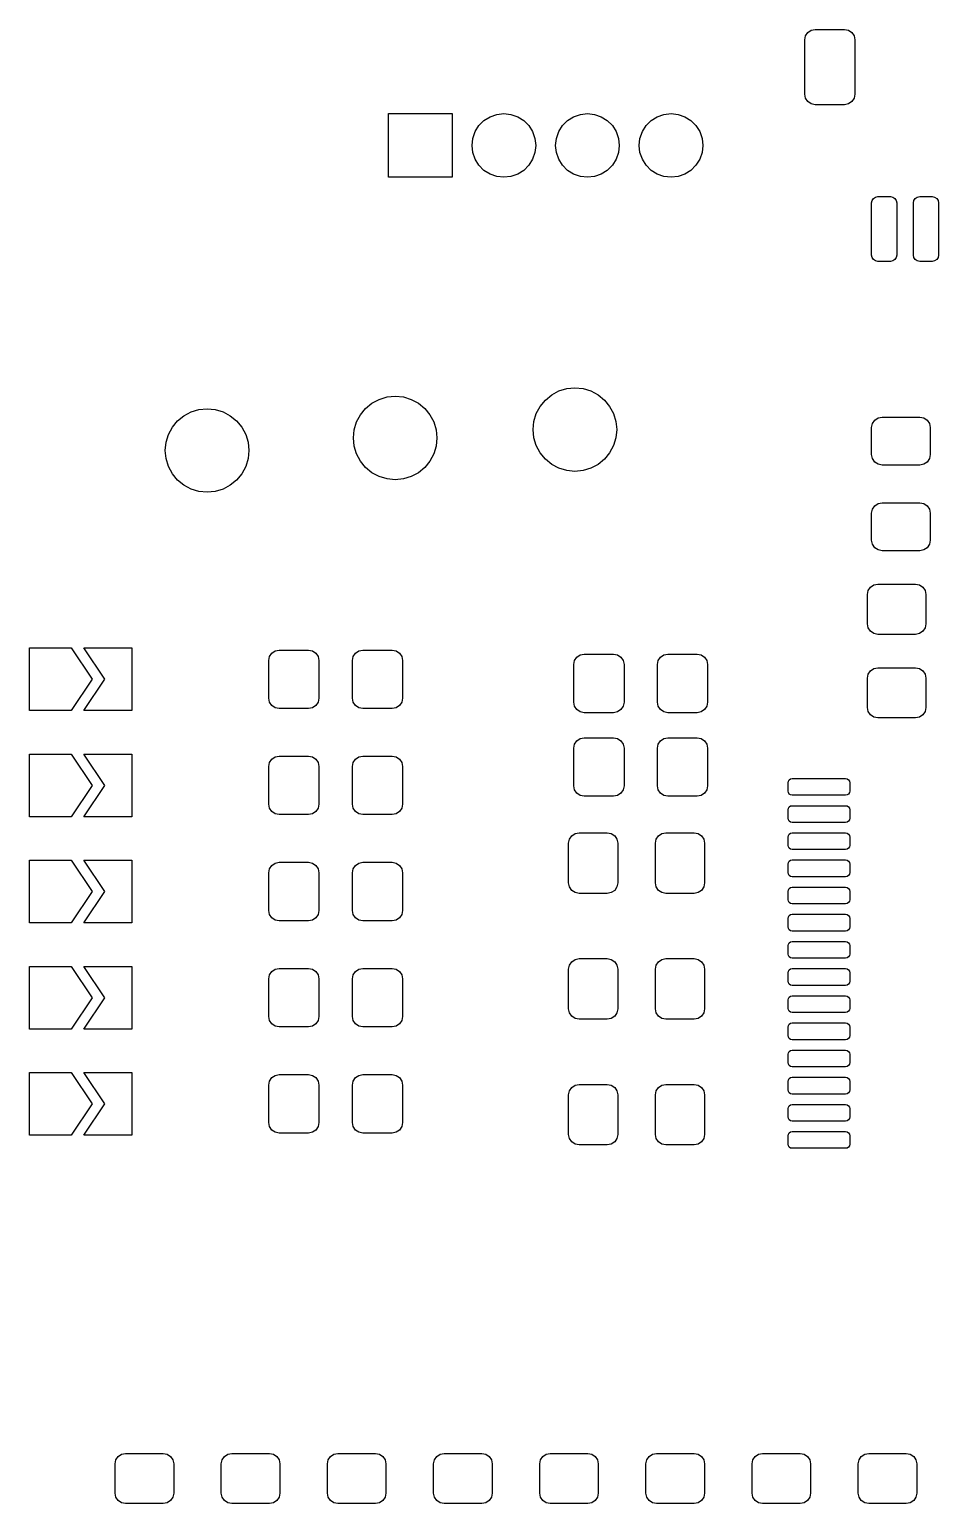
# Model space of a CAD drawing. Extents: x 101.8 to 145.3, y -121.1 to -50.5.
# Drawn here: x 101.75 to 123.5, y -85.8 to -50.52 of the extents above; entities that cross this region are included whole.
import ezdxf

# ---------------------------------------------------------------- set-up
doc = ezdxf.new("R2010")
doc.units = 0
doc.layers.add('BLACK', color=7, linetype='CONTINUOUS')

msp = doc.modelspace()

# ---------------------------------------------------------------- linework, layer by layer
at = {"layer": 'BLACK', "linetype": 'CONTINUOUS'}
for p, q in [((120.3, -50.775), (120.31903, -50.679329)), ((120.3, -52.075), (120.3, -50.775)), ((120.31903, -50.679329), (120.373223, -50.598223)), ((120.373223, -50.598223), (120.454329, -50.54403)), ((120.454329, -50.54403), (120.55, -50.525)), ((120.55, -50.525), (121.25, -50.525)), ((121.25, -50.525), (121.345671, -50.54403)), ((121.345671, -50.54403), (121.426777, -50.598223)), ((121.426777, -50.598223), (121.48097, -50.679329)), ((121.48097, -50.679329), (121.5, -50.775)), ((121.5, -50.775), (121.5, -52.075)), ((120.31903, -52.170671), (120.3, -52.075)), ((120.373223, -52.251777), (120.31903, -52.170671)), ((121.48097, -52.170671), (121.426777, -52.251777)), ((121.5, -52.075), (121.48097, -52.170671)), ((110.338, -54.062), (110.338, -52.538)), ((110.338, -52.538), (111.862, -52.538)), ((111.862, -52.538), (111.862, -54.062)), ((112.769381, -52.613462), (112.930439, -52.557105)), ((112.930439, -52.557105), (113.1, -52.538)), ((113.1, -52.538), (113.269561, -52.557105)), ((113.269561, -52.557105), (113.430619, -52.613462)), ((114.769381, -52.613462), (114.930439, -52.557105)), ((114.930439, -52.557105), (115.1, -52.538)), ((115.1, -52.538), (115.269561, -52.557105)), ((115.269561, -52.557105), (115.430619, -52.613462)), ((116.769381, -52.613462), (116.930439, -52.557105)), ((116.930439, -52.557105), (117.1, -52.538)), ((117.1, -52.538), (117.269561, -52.557105)), ((117.269561, -52.557105), (117.430619, -52.613462)), ((120.454329, -52.30597), (120.373223, -52.251777)), ((120.55, -52.325), (120.454329, -52.30597)), ((121.25, -52.325), (120.55, -52.325)), ((121.345671, -52.30597), (121.25, -52.325)), ((121.426777, -52.251777), (121.345671, -52.30597)), ((112.413462, -52.969381), (112.504244, -52.824901)), ((112.504244, -52.824901), (112.624901, -52.704244)), ((112.624901, -52.704244), (112.769381, -52.613462)), ((113.430619, -52.613462), (113.575099, -52.704244)), ((113.575099, -52.704244), (113.695756, -52.824901)), ((113.695756, -52.824901), (113.786538, -52.969381)), ((114.413462, -52.969381), (114.504244, -52.824901)), ((114.504244, -52.824901), (114.624901, -52.704244)), ((114.624901, -52.704244), (114.769381, -52.613462)), ((115.430619, -52.613462), (115.575099, -52.704244)), ((115.575099, -52.704244), (115.695756, -52.824901)), ((115.695756, -52.824901), (115.786538, -52.969381)), ((116.413462, -52.969381), (116.504244, -52.824901)), ((116.504244, -52.824901), (116.624901, -52.704244)), ((116.624901, -52.704244), (116.769381, -52.613462)), ((117.430619, -52.613462), (117.575099, -52.704244)), ((117.575099, -52.704244), (117.695756, -52.824901)), ((117.695756, -52.824901), (117.786538, -52.969381)), ((112.338, -53.3), (112.357105, -53.130439)), ((112.357105, -53.130439), (112.413462, -52.969381)), ((113.786538, -52.969381), (113.842895, -53.130439)), ((113.842895, -53.130439), (113.862, -53.3)), ((114.338, -53.3), (114.357105, -53.130439)), ((114.357105, -53.130439), (114.413462, -52.969381)), ((115.786538, -52.969381), (115.842895, -53.130439)), ((115.842895, -53.130439), (115.862, -53.3)), ((116.338, -53.3), (116.357105, -53.130439)), ((116.357105, -53.130439), (116.413462, -52.969381)), ((117.786538, -52.969381), (117.842895, -53.130439)), ((117.842895, -53.130439), (117.862, -53.3)), ((112.357105, -53.469561), (112.338, -53.3)), ((112.413462, -53.630619), (112.357105, -53.469561)), ((113.842895, -53.469561), (113.786538, -53.630619)), ((113.862, -53.3), (113.842895, -53.469561)), ((114.357105, -53.469561), (114.338, -53.3)), ((114.413462, -53.630619), (114.357105, -53.469561)), ((115.842895, -53.469561), (115.786538, -53.630619)), ((115.862, -53.3), (115.842895, -53.469561)), ((116.357105, -53.469561), (116.338, -53.3)), ((116.413462, -53.630619), (116.357105, -53.469561)), ((117.842895, -53.469561), (117.786538, -53.630619)), ((117.862, -53.3), (117.842895, -53.469561)), ((112.504244, -53.775099), (112.413462, -53.630619)), ((112.624901, -53.895756), (112.504244, -53.775099)), ((112.769381, -53.986538), (112.624901, -53.895756)), ((113.575099, -53.895756), (113.430619, -53.986538)), ((113.695756, -53.775099), (113.575099, -53.895756)), ((113.786538, -53.630619), (113.695756, -53.775099)), ((114.504244, -53.775099), (114.413462, -53.630619)), ((114.624901, -53.895756), (114.504244, -53.775099)), ((114.769381, -53.986538), (114.624901, -53.895756)), ((115.575099, -53.895756), (115.430619, -53.986538)), ((115.695756, -53.775099), (115.575099, -53.895756)), ((115.786538, -53.630619), (115.695756, -53.775099)), ((116.504244, -53.775099), (116.413462, -53.630619)), ((116.624901, -53.895756), (116.504244, -53.775099)), ((116.769381, -53.986538), (116.624901, -53.895756)), ((117.575099, -53.895756), (117.430619, -53.986538)), ((117.695756, -53.775099), (117.575099, -53.895756)), ((117.786538, -53.630619), (117.695756, -53.775099)), ((111.862, -54.062), (110.338, -54.062)), ((112.930439, -54.042895), (112.769381, -53.986538)), ((113.1, -54.062), (112.930439, -54.042895)), ((113.269561, -54.042895), (113.1, -54.062)), ((113.430619, -53.986538), (113.269561, -54.042895)), ((114.930439, -54.042895), (114.769381, -53.986538)), ((115.1, -54.062), (114.930439, -54.042895)), ((115.269561, -54.042895), (115.1, -54.062)), ((115.430619, -53.986538), (115.269561, -54.042895)), ((116.930439, -54.042895), (116.769381, -53.986538)), ((117.1, -54.062), (116.930439, -54.042895)), ((117.269561, -54.042895), (117.1, -54.062)), ((117.430619, -53.986538), (117.269561, -54.042895)), ((121.9, -54.675), (121.911418, -54.617597)), ((121.9, -55.925), (121.9, -54.675)), ((121.911418, -54.617597), (121.943934, -54.568934)), ((121.943934, -54.568934), (121.992597, -54.536418)), ((121.992597, -54.536418), (122.05, -54.525)), ((122.05, -54.525), (122.35, -54.525)), ((122.35, -54.525), (122.407403, -54.536418)), ((122.407403, -54.536418), (122.456066, -54.568934)), ((122.456066, -54.568934), (122.488582, -54.617597)), ((122.488582, -54.617597), (122.5, -54.675)), ((122.5, -54.675), (122.5, -55.925)), ((122.9, -54.675), (122.911418, -54.617597)), ((122.9, -55.925), (122.9, -54.675)), ((122.911418, -54.617597), (122.943934, -54.568934)), ((122.943934, -54.568934), (122.992597, -54.536418)), ((122.992597, -54.536418), (123.05, -54.525)), ((123.05, -54.525), (123.35, -54.525)), ((123.35, -54.525), (123.407403, -54.536418)), ((123.407403, -54.536418), (123.456066, -54.568934)), ((123.456066, -54.568934), (123.488582, -54.617597)), ((123.488582, -54.617597), (123.5, -54.675)), ((123.5, -54.675), (123.5, -55.925)), ((121.911418, -55.982403), (121.9, -55.925)), ((121.943934, -56.031066), (121.911418, -55.982403)), ((121.992597, -56.063582), (121.943934, -56.031066)), ((122.05, -56.075), (121.992597, -56.063582)), ((122.35, -56.075), (122.05, -56.075)), ((122.407403, -56.063582), (122.35, -56.075)), ((122.456066, -56.031066), (122.407403, -56.063582)), ((122.488582, -55.982403), (122.456066, -56.031066)), ((122.5, -55.925), (122.488582, -55.982403)), ((122.911418, -55.982403), (122.9, -55.925)), ((122.943934, -56.031066), (122.911418, -55.982403)), ((122.992597, -56.063582), (122.943934, -56.031066)), ((123.05, -56.075), (122.992597, -56.063582)), ((123.35, -56.075), (123.05, -56.075)), ((123.407403, -56.063582), (123.35, -56.075)), ((123.456066, -56.031066), (123.407403, -56.063582)), ((123.488582, -55.982403), (123.456066, -56.031066)), ((123.5, -55.925), (123.488582, -55.982403)), ((114.24443, -59.26853), (114.417317, -59.17612)), ((114.417317, -59.17612), (114.60491, -59.119215)), ((114.60491, -59.119215), (114.8, -59.1)), ((114.8, -59.1), (114.99509, -59.119215)), ((114.99509, -59.119215), (115.182683, -59.17612)), ((115.182683, -59.17612), (115.35557, -59.26853)), ((105.80491, -59.619215), (106, -59.6)), ((106, -59.6), (106.19509, -59.619215)), ((109.66853, -59.74443), (109.792893, -59.592893)), ((109.792893, -59.592893), (109.94443, -59.46853)), ((109.94443, -59.46853), (110.117317, -59.37612)), ((110.117317, -59.37612), (110.30491, -59.319215)), ((110.30491, -59.319215), (110.5, -59.3)), ((110.5, -59.3), (110.69509, -59.319215)), ((110.69509, -59.319215), (110.882683, -59.37612)), ((110.882683, -59.37612), (111.05557, -59.46853)), ((111.05557, -59.46853), (111.207107, -59.592893)), ((111.207107, -59.592893), (111.33147, -59.74443)), ((113.87612, -59.717317), (113.96853, -59.54443)), ((113.96853, -59.54443), (114.092893, -59.392893)), ((114.092893, -59.392893), (114.24443, -59.26853)), ((115.35557, -59.26853), (115.507107, -59.392893)), ((115.507107, -59.392893), (115.63147, -59.54443)), ((115.63147, -59.54443), (115.72388, -59.717317)), ((105.16853, -60.04443), (105.292893, -59.892893)), ((105.292893, -59.892893), (105.44443, -59.76853)), ((105.44443, -59.76853), (105.617317, -59.67612)), ((105.617317, -59.67612), (105.80491, -59.619215)), ((106.19509, -59.619215), (106.382683, -59.67612)), ((106.382683, -59.67612), (106.55557, -59.76853)), ((106.55557, -59.76853), (106.707107, -59.892893)), ((106.707107, -59.892893), (106.83147, -60.04443)), ((109.519215, -60.10491), (109.57612, -59.917317)), ((109.57612, -59.917317), (109.66853, -59.74443)), ((111.33147, -59.74443), (111.42388, -59.917317)), ((111.42388, -59.917317), (111.480785, -60.10491)), ((113.8, -60.1), (113.819215, -59.90491)), ((113.819215, -59.90491), (113.87612, -59.717317)), ((115.72388, -59.717317), (115.780785, -59.90491)), ((115.780785, -59.90491), (115.8, -60.1)), ((121.9, -60.05), (121.91903, -59.954329)), ((121.91903, -59.954329), (121.973223, -59.873223)), ((121.973223, -59.873223), (122.054329, -59.81903)), ((122.054329, -59.81903), (122.15, -59.8)), ((122.15, -59.8), (123.05, -59.8)), ((123.05, -59.8), (123.145671, -59.81903)), ((123.145671, -59.81903), (123.226777, -59.873223)), ((123.226777, -59.873223), (123.28097, -59.954329)), ((123.28097, -59.954329), (123.3, -60.05)), ((105.019215, -60.40491), (105.07612, -60.217317)), ((105.07612, -60.217317), (105.16853, -60.04443)), ((106.83147, -60.04443), (106.92388, -60.217317)), ((106.92388, -60.217317), (106.980785, -60.40491)), ((109.5, -60.3), (109.519215, -60.10491)), ((109.519215, -60.49509), (109.5, -60.3)), ((111.480785, -60.10491), (111.5, -60.3)), ((111.5, -60.3), (111.480785, -60.49509)), ((113.819215, -60.29509), (113.8, -60.1)), ((113.87612, -60.482683), (113.819215, -60.29509)), ((115.780785, -60.29509), (115.72388, -60.482683)), ((115.8, -60.1), (115.780785, -60.29509)), ((121.9, -60.7), (121.9, -60.05)), ((123.3, -60.05), (123.3, -60.7)), ((105, -60.6), (105.019215, -60.40491)), ((105.019215, -60.79509), (105, -60.6)), ((106.980785, -60.40491), (107, -60.6)), ((107, -60.6), (106.980785, -60.79509)), ((109.57612, -60.682683), (109.519215, -60.49509)), ((111.480785, -60.49509), (111.42388, -60.682683)), ((113.96853, -60.65557), (113.87612, -60.482683)), ((114.092893, -60.807107), (113.96853, -60.65557)), ((115.63147, -60.65557), (115.507107, -60.807107)), ((115.72388, -60.482683), (115.63147, -60.65557)), ((105.07612, -60.982683), (105.019215, -60.79509)), ((105.16853, -61.15557), (105.07612, -60.982683)), ((106.92388, -60.982683), (106.83147, -61.15557)), ((106.980785, -60.79509), (106.92388, -60.982683)), ((109.66853, -60.85557), (109.57612, -60.682683)), ((109.792893, -61.007107), (109.66853, -60.85557)), ((109.94443, -61.13147), (109.792893, -61.007107)), ((111.207107, -61.007107), (111.05557, -61.13147)), ((111.33147, -60.85557), (111.207107, -61.007107)), ((111.42388, -60.682683), (111.33147, -60.85557)), ((114.24443, -60.93147), (114.092893, -60.807107)), ((114.417317, -61.02388), (114.24443, -60.93147)), ((114.60491, -61.080785), (114.417317, -61.02388)), ((115.182683, -61.02388), (114.99509, -61.080785)), ((115.35557, -60.93147), (115.182683, -61.02388)), ((115.507107, -60.807107), (115.35557, -60.93147)), ((121.91903, -60.795671), (121.9, -60.7)), ((121.973223, -60.876777), (121.91903, -60.795671)), ((122.054329, -60.93097), (121.973223, -60.876777)), ((122.15, -60.95), (122.054329, -60.93097)), ((123.05, -60.95), (122.15, -60.95)), ((123.145671, -60.93097), (123.05, -60.95)), ((123.226777, -60.876777), (123.145671, -60.93097)), ((123.28097, -60.795671), (123.226777, -60.876777)), ((123.3, -60.7), (123.28097, -60.795671)), ((105.292893, -61.307107), (105.16853, -61.15557)), ((105.44443, -61.43147), (105.292893, -61.307107)), ((106.707107, -61.307107), (106.55557, -61.43147)), ((106.83147, -61.15557), (106.707107, -61.307107)), ((110.117317, -61.22388), (109.94443, -61.13147)), ((110.30491, -61.280785), (110.117317, -61.22388)), ((110.5, -61.3), (110.30491, -61.280785)), ((110.69509, -61.280785), (110.5, -61.3)), ((110.882683, -61.22388), (110.69509, -61.280785)), ((111.05557, -61.13147), (110.882683, -61.22388)), ((114.8, -61.1), (114.60491, -61.080785)), ((114.99509, -61.080785), (114.8, -61.1)), ((105.617317, -61.52388), (105.44443, -61.43147)), ((105.80491, -61.580785), (105.617317, -61.52388)), ((106, -61.6), (105.80491, -61.580785)), ((106.19509, -61.580785), (106, -61.6)), ((106.382683, -61.52388), (106.19509, -61.580785)), ((106.55557, -61.43147), (106.382683, -61.52388)), ((121.9, -62.1), (121.91903, -62.004329)), ((121.91903, -62.004329), (121.973223, -61.923223)), ((121.973223, -61.923223), (122.054329, -61.86903)), ((122.054329, -61.86903), (122.15, -61.85)), ((122.15, -61.85), (123.05, -61.85)), ((123.05, -61.85), (123.145671, -61.86903)), ((123.145671, -61.86903), (123.226777, -61.923223)), ((123.226777, -61.923223), (123.28097, -62.004329)), ((123.28097, -62.004329), (123.3, -62.1)), ((121.9, -62.75), (121.9, -62.1)), ((123.3, -62.1), (123.3, -62.75)), ((121.91903, -62.845671), (121.9, -62.75)), ((123.3, -62.75), (123.28097, -62.845671)), ((121.973223, -62.926777), (121.91903, -62.845671)), ((122.054329, -62.98097), (121.973223, -62.926777)), ((122.15, -63), (122.054329, -62.98097)), ((123.05, -63), (122.15, -63)), ((123.145671, -62.98097), (123.05, -63)), ((123.226777, -62.926777), (123.145671, -62.98097)), ((123.28097, -62.845671), (123.226777, -62.926777)), ((121.873223, -63.873223), (121.954329, -63.81903)), ((121.954329, -63.81903), (122.05, -63.8)), ((122.05, -63.8), (122.95, -63.8)), ((122.95, -63.8), (123.045671, -63.81903)), ((123.045671, -63.81903), (123.126777, -63.873223)), ((121.8, -64.05), (121.81903, -63.954329)), ((121.8, -64.75), (121.8, -64.05)), ((121.81903, -63.954329), (121.873223, -63.873223)), ((123.126777, -63.873223), (123.18097, -63.954329)), ((123.18097, -63.954329), (123.2, -64.05)), ((123.2, -64.05), (123.2, -64.75)), ((121.81903, -64.845671), (121.8, -64.75)), ((121.873223, -64.926777), (121.81903, -64.845671)), ((123.18097, -64.845671), (123.126777, -64.926777)), ((123.2, -64.75), (123.18097, -64.845671)), ((121.954329, -64.98097), (121.873223, -64.926777)), ((122.05, -65), (121.954329, -64.98097)), ((122.95, -65), (122.05, -65)), ((123.045671, -64.98097), (122.95, -65)), ((123.126777, -64.926777), (123.045671, -64.98097)), ((101.75, -66.825), (101.75, -65.325)), ((101.75, -65.325), (102.75, -65.325)), ((102.75, -65.325), (103.25, -66.075)), ((103.55, -66.075), (103.05, -65.325)), ((103.05, -65.325), (104.2, -65.325)), ((104.2, -65.325), (104.2, -66.825)), ((107.475, -65.625), (107.49403, -65.529329)), ((107.49403, -65.529329), (107.548223, -65.448223)), ((107.548223, -65.448223), (107.629329, -65.39403)), ((107.629329, -65.39403), (107.725, -65.375)), ((107.725, -65.375), (108.425, -65.375)), ((108.425, -65.375), (108.520671, -65.39403)), ((108.520671, -65.39403), (108.601777, -65.448223)), ((108.601777, -65.448223), (108.65597, -65.529329)), ((108.65597, -65.529329), (108.675, -65.625)), ((109.475, -65.625), (109.49403, -65.529329)), ((109.49403, -65.529329), (109.548223, -65.448223)), ((109.548223, -65.448223), (109.629329, -65.39403)), ((109.629329, -65.39403), (109.725, -65.375)), ((109.725, -65.375), (110.425, -65.375)), ((110.425, -65.375), (110.520671, -65.39403)), ((110.520671, -65.39403), (110.601777, -65.448223)), ((110.601777, -65.448223), (110.65597, -65.529329)), ((110.65597, -65.529329), (110.675, -65.625)), ((114.79403, -65.629329), (114.848223, -65.548223)), ((114.848223, -65.548223), (114.929329, -65.49403)), ((114.929329, -65.49403), (115.025, -65.475)), ((115.025, -65.475), (115.725, -65.475)), ((115.725, -65.475), (115.820671, -65.49403)), ((115.820671, -65.49403), (115.901777, -65.548223)), ((115.901777, -65.548223), (115.95597, -65.629329)), ((116.79403, -65.629329), (116.848223, -65.548223)), ((116.848223, -65.548223), (116.929329, -65.49403)), ((116.929329, -65.49403), (117.025, -65.475)), ((117.025, -65.475), (117.725, -65.475)), ((117.725, -65.475), (117.820671, -65.49403)), ((117.820671, -65.49403), (117.901777, -65.548223)), ((117.901777, -65.548223), (117.95597, -65.629329)), ((107.475, -66.525), (107.475, -65.625)), ((108.675, -65.625), (108.675, -66.525)), ((109.475, -66.525), (109.475, -65.625)), ((110.675, -65.625), (110.675, -66.525)), ((114.775, -65.725), (114.79403, -65.629329)), ((114.775, -66.625), (114.775, -65.725)), ((115.95597, -65.629329), (115.975, -65.725)), ((115.975, -65.725), (115.975, -66.625)), ((116.775, -65.725), (116.79403, -65.629329)), ((116.775, -66.625), (116.775, -65.725)), ((117.95597, -65.629329), (117.975, -65.725)), ((117.975, -65.725), (117.975, -66.625)), ((121.8, -66.05), (121.81903, -65.954329)), ((121.81903, -65.954329), (121.873223, -65.873223)), ((121.873223, -65.873223), (121.954329, -65.81903)), ((121.954329, -65.81903), (122.05, -65.8)), ((122.05, -65.8), (122.95, -65.8)), ((122.95, -65.8), (123.045671, -65.81903)), ((123.045671, -65.81903), (123.126777, -65.873223)), ((123.126777, -65.873223), (123.18097, -65.954329)), ((123.18097, -65.954329), (123.2, -66.05)), ((103.25, -66.075), (102.75, -66.825)), ((103.05, -66.825), (103.55, -66.075)), ((121.8, -66.75), (121.8, -66.05)), ((123.2, -66.05), (123.2, -66.75)), ((107.49403, -66.620671), (107.475, -66.525)), ((107.548223, -66.701777), (107.49403, -66.620671)), ((108.65597, -66.620671), (108.601777, -66.701777)), ((108.675, -66.525), (108.65597, -66.620671)), ((109.49403, -66.620671), (109.475, -66.525)), ((109.548223, -66.701777), (109.49403, -66.620671)), ((110.65597, -66.620671), (110.601777, -66.701777)), ((110.675, -66.525), (110.65597, -66.620671)), ((114.79403, -66.720671), (114.775, -66.625)), ((115.975, -66.625), (115.95597, -66.720671)), ((116.79403, -66.720671), (116.775, -66.625)), ((117.975, -66.625), (117.95597, -66.720671)), ((102.75, -66.825), (101.75, -66.825)), ((104.2, -66.825), (103.05, -66.825)), ((107.629329, -66.75597), (107.548223, -66.701777)), ((107.725, -66.775), (107.629329, -66.75597)), ((108.425, -66.775), (107.725, -66.775)), ((108.520671, -66.75597), (108.425, -66.775)), ((108.601777, -66.701777), (108.520671, -66.75597)), ((109.629329, -66.75597), (109.548223, -66.701777)), ((109.725, -66.775), (109.629329, -66.75597)), ((110.425, -66.775), (109.725, -66.775)), ((110.520671, -66.75597), (110.425, -66.775)), ((110.601777, -66.701777), (110.520671, -66.75597)), ((114.848223, -66.801777), (114.79403, -66.720671)), ((114.929329, -66.85597), (114.848223, -66.801777)), ((115.025, -66.875), (114.929329, -66.85597)), ((115.725, -66.875), (115.025, -66.875)), ((115.820671, -66.85597), (115.725, -66.875)), ((115.901777, -66.801777), (115.820671, -66.85597)), ((115.95597, -66.720671), (115.901777, -66.801777)), ((116.848223, -66.801777), (116.79403, -66.720671)), ((116.929329, -66.85597), (116.848223, -66.801777)), ((117.025, -66.875), (116.929329, -66.85597)), ((117.725, -66.875), (117.025, -66.875)), ((117.820671, -66.85597), (117.725, -66.875)), ((117.901777, -66.801777), (117.820671, -66.85597)), ((117.95597, -66.720671), (117.901777, -66.801777)), ((121.81903, -66.845671), (121.8, -66.75)), ((121.873223, -66.926777), (121.81903, -66.845671)), ((121.954329, -66.98097), (121.873223, -66.926777)), ((122.05, -67), (121.954329, -66.98097)), ((122.95, -67), (122.05, -67)), ((123.045671, -66.98097), (122.95, -67)), ((123.126777, -66.926777), (123.045671, -66.98097)), ((123.18097, -66.845671), (123.126777, -66.926777)), ((123.2, -66.75), (123.18097, -66.845671)), ((114.775, -67.725), (114.79403, -67.629329)), ((114.775, -68.625), (114.775, -67.725)), ((114.79403, -67.629329), (114.848223, -67.548223)), ((114.848223, -67.548223), (114.929329, -67.49403)), ((114.929329, -67.49403), (115.025, -67.475)), ((115.025, -67.475), (115.725, -67.475)), ((115.725, -67.475), (115.820671, -67.49403)), ((115.820671, -67.49403), (115.901777, -67.548223)), ((115.901777, -67.548223), (115.95597, -67.629329)), ((115.95597, -67.629329), (115.975, -67.725)), ((115.975, -67.725), (115.975, -68.625)), ((116.775, -67.725), (116.79403, -67.629329)), ((116.775, -68.625), (116.775, -67.725)), ((116.79403, -67.629329), (116.848223, -67.548223)), ((116.848223, -67.548223), (116.929329, -67.49403)), ((116.929329, -67.49403), (117.025, -67.475)), ((117.025, -67.475), (117.725, -67.475)), ((117.725, -67.475), (117.820671, -67.49403)), ((117.820671, -67.49403), (117.901777, -67.548223)), ((117.901777, -67.548223), (117.95597, -67.629329)), ((117.95597, -67.629329), (117.975, -67.725)), ((117.975, -67.725), (117.975, -68.625)), ((101.75, -69.365), (101.75, -67.865)), ((101.75, -67.865), (102.75, -67.865)), ((102.75, -67.865), (103.25, -68.615)), ((103.55, -68.615), (103.05, -67.865)), ((103.05, -67.865), (104.2, -67.865)), ((104.2, -67.865), (104.2, -69.365)), ((107.475, -68.165), (107.49403, -68.069329)), ((107.49403, -68.069329), (107.548223, -67.988223)), ((107.548223, -67.988223), (107.629329, -67.93403)), ((107.629329, -67.93403), (107.725, -67.915)), ((107.725, -67.915), (108.425, -67.915)), ((108.425, -67.915), (108.520671, -67.93403)), ((108.520671, -67.93403), (108.601777, -67.988223)), ((108.601777, -67.988223), (108.65597, -68.069329)), ((108.65597, -68.069329), (108.675, -68.165)), ((109.475, -68.165), (109.49403, -68.069329)), ((109.49403, -68.069329), (109.548223, -67.988223)), ((109.548223, -67.988223), (109.629329, -67.93403)), ((109.629329, -67.93403), (109.725, -67.915)), ((109.725, -67.915), (110.425, -67.915)), ((110.425, -67.915), (110.520671, -67.93403)), ((110.520671, -67.93403), (110.601777, -67.988223)), ((110.601777, -67.988223), (110.65597, -68.069329)), ((110.65597, -68.069329), (110.675, -68.165)), ((107.475, -69.065), (107.475, -68.165)), ((108.675, -68.165), (108.675, -69.065)), ((109.475, -69.065), (109.475, -68.165)), ((110.675, -68.165), (110.675, -69.065)), ((103.25, -68.615), (102.75, -69.365)), ((103.05, -69.365), (103.55, -68.615)), ((114.79403, -68.720671), (114.775, -68.625)), ((114.848223, -68.801777), (114.79403, -68.720671)), ((115.95597, -68.720671), (115.901777, -68.801777)), ((115.975, -68.625), (115.95597, -68.720671)), ((116.79403, -68.720671), (116.775, -68.625)), ((116.848223, -68.801777), (116.79403, -68.720671)), ((117.95597, -68.720671), (117.901777, -68.801777)), ((117.975, -68.625), (117.95597, -68.720671)), ((119.9, -68.55), (119.907612, -68.511732)), ((119.9, -68.75), (119.9, -68.55)), ((119.907612, -68.788268), (119.9, -68.75)), ((119.907612, -68.511732), (119.929289, -68.479289)), ((119.929289, -68.479289), (119.961732, -68.457612)), ((119.961732, -68.457612), (120, -68.45)), ((120, -68.45), (121.275, -68.45)), ((121.275, -68.45), (121.313268, -68.457612)), ((121.313268, -68.457612), (121.345711, -68.479289)), ((121.345711, -68.479289), (121.367388, -68.511732)), ((121.367388, -68.511732), (121.375, -68.55)), ((121.375, -68.75), (121.367388, -68.788268)), ((121.375, -68.55), (121.375, -68.75)), ((107.49403, -69.160671), (107.475, -69.065)), ((108.675, -69.065), (108.65597, -69.160671)), ((109.49403, -69.160671), (109.475, -69.065)), ((110.675, -69.065), (110.65597, -69.160671)), ((114.929329, -68.85597), (114.848223, -68.801777)), ((115.025, -68.875), (114.929329, -68.85597)), ((115.725, -68.875), (115.025, -68.875)), ((115.820671, -68.85597), (115.725, -68.875)), ((115.901777, -68.801777), (115.820671, -68.85597)), ((116.929329, -68.85597), (116.848223, -68.801777)), ((117.025, -68.875), (116.929329, -68.85597)), ((117.725, -68.875), (117.025, -68.875)), ((117.820671, -68.85597), (117.725, -68.875)), ((117.901777, -68.801777), (117.820671, -68.85597)), ((119.929289, -68.820711), (119.907612, -68.788268)), ((119.907612, -69.161732), (119.929289, -69.129289)), ((119.961732, -68.842388), (119.929289, -68.820711)), ((119.929289, -69.129289), (119.961732, -69.107612)), ((120, -68.85), (119.961732, -68.842388)), ((119.961732, -69.107612), (120, -69.1)), ((121.275, -68.85), (120, -68.85)), ((120, -69.1), (121.275, -69.1)), ((121.313268, -68.842388), (121.275, -68.85)), ((121.275, -69.1), (121.313268, -69.107612)), ((121.345711, -68.820711), (121.313268, -68.842388)), ((121.313268, -69.107612), (121.345711, -69.129289)), ((121.367388, -68.788268), (121.345711, -68.820711)), ((121.345711, -69.129289), (121.367388, -69.161732)), ((102.75, -69.365), (101.75, -69.365)), ((104.2, -69.365), (103.05, -69.365)), ((107.548223, -69.241777), (107.49403, -69.160671)), ((107.629329, -69.29597), (107.548223, -69.241777)), ((107.725, -69.315), (107.629329, -69.29597)), ((108.425, -69.315), (107.725, -69.315)), ((108.520671, -69.29597), (108.425, -69.315)), ((108.601777, -69.241777), (108.520671, -69.29597)), ((108.65597, -69.160671), (108.601777, -69.241777)), ((109.548223, -69.241777), (109.49403, -69.160671)), ((109.629329, -69.29597), (109.548223, -69.241777)), ((109.725, -69.315), (109.629329, -69.29597)), ((110.425, -69.315), (109.725, -69.315)), ((110.520671, -69.29597), (110.425, -69.315)), ((110.601777, -69.241777), (110.520671, -69.29597)), ((110.65597, -69.160671), (110.601777, -69.241777)), ((119.9, -69.2), (119.907612, -69.161732)), ((119.9, -69.4), (119.9, -69.2)), ((119.907612, -69.438268), (119.9, -69.4)), ((119.929289, -69.470711), (119.907612, -69.438268)), ((119.961732, -69.492388), (119.929289, -69.470711)), ((121.345711, -69.470711), (121.313268, -69.492388)), ((121.367388, -69.438268), (121.345711, -69.470711)), ((121.367388, -69.161732), (121.375, -69.2)), ((121.375, -69.4), (121.367388, -69.438268)), ((121.375, -69.2), (121.375, -69.4)), ((114.66903, -69.904329), (114.723223, -69.823223)), ((114.723223, -69.823223), (114.804329, -69.76903)), ((114.804329, -69.76903), (114.9, -69.75)), ((114.9, -69.75), (115.575, -69.75)), ((115.575, -69.75), (115.670671, -69.76903)), ((115.670671, -69.76903), (115.751777, -69.823223)), ((115.751777, -69.823223), (115.80597, -69.904329)), ((116.74403, -69.904329), (116.798223, -69.823223)), ((116.798223, -69.823223), (116.879329, -69.76903)), ((116.879329, -69.76903), (116.975, -69.75)), ((116.975, -69.75), (117.65, -69.75)), ((117.65, -69.75), (117.745671, -69.76903)), ((117.745671, -69.76903), (117.826777, -69.823223)), ((117.826777, -69.823223), (117.88097, -69.904329)), ((119.9, -69.85), (119.907612, -69.811732)), ((119.907612, -69.811732), (119.929289, -69.779289)), ((119.929289, -69.779289), (119.961732, -69.757612)), ((120, -69.5), (119.961732, -69.492388)), ((119.961732, -69.757612), (120, -69.75)), ((121.275, -69.5), (120, -69.5)), ((120, -69.75), (121.275, -69.75)), ((121.313268, -69.492388), (121.275, -69.5)), ((121.275, -69.75), (121.313268, -69.757612)), ((121.313268, -69.757612), (121.345711, -69.779289)), ((121.345711, -69.779289), (121.367388, -69.811732)), ((121.367388, -69.811732), (121.375, -69.85)), ((114.65, -70), (114.66903, -69.904329)), ((114.65, -70.95), (114.65, -70)), ((115.80597, -69.904329), (115.825, -70)), ((115.825, -70), (115.825, -70.95)), ((116.725, -70), (116.74403, -69.904329)), ((116.725, -70.95), (116.725, -70)), ((117.88097, -69.904329), (117.9, -70)), ((117.9, -70), (117.9, -70.95)), ((119.9, -70.05), (119.9, -69.85)), ((119.907612, -70.088268), (119.9, -70.05)), ((119.929289, -70.120711), (119.907612, -70.088268)), ((119.961732, -70.142388), (119.929289, -70.120711)), ((120, -70.15), (119.961732, -70.142388)), ((121.275, -70.15), (120, -70.15)), ((121.313268, -70.142388), (121.275, -70.15)), ((121.345711, -70.120711), (121.313268, -70.142388)), ((121.367388, -70.088268), (121.345711, -70.120711)), ((121.375, -70.05), (121.367388, -70.088268)), ((121.375, -69.85), (121.375, -70.05)), ((101.75, -71.905), (101.75, -70.405)), ((101.75, -70.405), (102.75, -70.405)), ((102.75, -70.405), (103.25, -71.155)), ((103.55, -71.155), (103.05, -70.405)), ((103.05, -70.405), (104.2, -70.405)), ((104.2, -70.405), (104.2, -71.905)), ((107.49403, -70.609329), (107.548223, -70.528223)), ((107.548223, -70.528223), (107.629329, -70.47403)), ((107.629329, -70.47403), (107.725, -70.455)), ((107.725, -70.455), (108.425, -70.455)), ((108.425, -70.455), (108.520671, -70.47403)), ((108.520671, -70.47403), (108.601777, -70.528223)), ((108.601777, -70.528223), (108.65597, -70.609329)), ((109.49403, -70.609329), (109.548223, -70.528223)), ((109.548223, -70.528223), (109.629329, -70.47403)), ((109.629329, -70.47403), (109.725, -70.455)), ((109.725, -70.455), (110.425, -70.455)), ((110.425, -70.455), (110.520671, -70.47403)), ((110.520671, -70.47403), (110.601777, -70.528223)), ((110.601777, -70.528223), (110.65597, -70.609329)), ((119.9, -70.5), (119.907612, -70.461732)), ((119.9, -70.7), (119.9, -70.5)), ((119.907612, -70.461732), (119.929289, -70.429289)), ((119.929289, -70.429289), (119.961732, -70.407612)), ((119.961732, -70.407612), (120, -70.4)), ((120, -70.4), (121.275, -70.4)), ((121.275, -70.4), (121.313268, -70.407612)), ((121.313268, -70.407612), (121.345711, -70.429289)), ((121.345711, -70.429289), (121.367388, -70.461732)), ((121.367388, -70.461732), (121.375, -70.5)), ((121.375, -70.5), (121.375, -70.7)), ((107.475, -70.705), (107.49403, -70.609329)), ((107.475, -71.605), (107.475, -70.705)), ((108.65597, -70.609329), (108.675, -70.705)), ((108.675, -70.705), (108.675, -71.605)), ((109.475, -70.705), (109.49403, -70.609329)), ((109.475, -71.605), (109.475, -70.705)), ((110.65597, -70.609329), (110.675, -70.705)), ((110.675, -70.705), (110.675, -71.605)), ((119.907612, -70.738268), (119.9, -70.7)), ((119.929289, -70.770711), (119.907612, -70.738268)), ((119.961732, -70.792388), (119.929289, -70.770711)), ((120, -70.8), (119.961732, -70.792388)), ((121.275, -70.8), (120, -70.8)), ((121.313268, -70.792388), (121.275, -70.8)), ((121.345711, -70.770711), (121.313268, -70.792388)), ((121.367388, -70.738268), (121.345711, -70.770711)), ((121.375, -70.7), (121.367388, -70.738268)), ((103.25, -71.155), (102.75, -71.905)), ((103.05, -71.905), (103.55, -71.155)), ((114.66903, -71.045671), (114.65, -70.95)), ((114.723223, -71.126777), (114.66903, -71.045671)), ((114.804329, -71.18097), (114.723223, -71.126777)), ((114.9, -71.2), (114.804329, -71.18097)), ((115.575, -71.2), (114.9, -71.2)), ((115.670671, -71.18097), (115.575, -71.2)), ((115.751777, -71.126777), (115.670671, -71.18097)), ((115.80597, -71.045671), (115.751777, -71.126777)), ((115.825, -70.95), (115.80597, -71.045671)), ((116.74403, -71.045671), (116.725, -70.95)), ((116.798223, -71.126777), (116.74403, -71.045671)), ((116.879329, -71.18097), (116.798223, -71.126777)), ((116.975, -71.2), (116.879329, -71.18097)), ((117.65, -71.2), (116.975, -71.2)), ((117.745671, -71.18097), (117.65, -71.2)), ((117.826777, -71.126777), (117.745671, -71.18097)), ((117.88097, -71.045671), (117.826777, -71.126777)), ((117.9, -70.95), (117.88097, -71.045671)), ((119.9, -71.15), (119.907612, -71.111732)), ((119.9, -71.35), (119.9, -71.15)), ((119.907612, -71.111732), (119.929289, -71.079289)), ((119.929289, -71.079289), (119.961732, -71.057612)), ((119.961732, -71.057612), (120, -71.05)), ((120, -71.05), (121.275, -71.05)), ((121.275, -71.05), (121.313268, -71.057612)), ((121.313268, -71.057612), (121.345711, -71.079289)), ((121.345711, -71.079289), (121.367388, -71.111732)), ((121.367388, -71.111732), (121.375, -71.15)), ((121.375, -71.15), (121.375, -71.35)), ((107.49403, -71.700671), (107.475, -71.605)), ((108.675, -71.605), (108.65597, -71.700671)), ((109.49403, -71.700671), (109.475, -71.605)), ((110.675, -71.605), (110.65597, -71.700671)), ((119.907612, -71.388268), (119.9, -71.35)), ((119.929289, -71.420711), (119.907612, -71.388268)), ((119.961732, -71.442388), (119.929289, -71.420711)), ((120, -71.45), (119.961732, -71.442388)), ((121.275, -71.45), (120, -71.45)), ((121.313268, -71.442388), (121.275, -71.45)), ((121.345711, -71.420711), (121.313268, -71.442388)), ((121.367388, -71.388268), (121.345711, -71.420711)), ((121.375, -71.35), (121.367388, -71.388268)), ((102.75, -71.905), (101.75, -71.905)), ((104.2, -71.905), (103.05, -71.905)), ((107.548223, -71.781777), (107.49403, -71.700671)), ((107.629329, -71.83597), (107.548223, -71.781777)), ((107.725, -71.855), (107.629329, -71.83597)), ((108.425, -71.855), (107.725, -71.855)), ((108.520671, -71.83597), (108.425, -71.855)), ((108.601777, -71.781777), (108.520671, -71.83597)), ((108.65597, -71.700671), (108.601777, -71.781777)), ((109.548223, -71.781777), (109.49403, -71.700671)), ((109.629329, -71.83597), (109.548223, -71.781777)), ((109.725, -71.855), (109.629329, -71.83597)), ((110.425, -71.855), (109.725, -71.855)), ((110.520671, -71.83597), (110.425, -71.855)), ((110.601777, -71.781777), (110.520671, -71.83597)), ((110.65597, -71.700671), (110.601777, -71.781777)), ((119.9, -71.8), (119.907612, -71.761732)), ((119.9, -72), (119.9, -71.8)), ((119.907612, -71.761732), (119.929289, -71.729289)), ((119.929289, -71.729289), (119.961732, -71.707612)), ((119.961732, -71.707612), (120, -71.7)), ((120, -71.7), (121.275, -71.7)), ((121.275, -71.7), (121.313268, -71.707612)), ((121.313268, -71.707612), (121.345711, -71.729289)), ((121.345711, -71.729289), (121.367388, -71.761732)), ((121.367388, -71.761732), (121.375, -71.8)), ((121.375, -71.8), (121.375, -72)), ((119.907612, -72.038268), (119.9, -72)), ((119.929289, -72.070711), (119.907612, -72.038268)), ((119.961732, -72.092388), (119.929289, -72.070711)), ((120, -72.1), (119.961732, -72.092388)), ((121.275, -72.1), (120, -72.1)), ((121.313268, -72.092388), (121.275, -72.1)), ((121.345711, -72.070711), (121.313268, -72.092388)), ((121.367388, -72.038268), (121.345711, -72.070711)), ((121.375, -72), (121.367388, -72.038268)), ((119.9, -72.45), (119.907612, -72.411732)), ((119.9, -72.65), (119.9, -72.45)), ((119.907612, -72.688268), (119.9, -72.65)), ((119.907612, -72.411732), (119.929289, -72.379289)), ((119.929289, -72.379289), (119.961732, -72.357612)), ((119.961732, -72.357612), (120, -72.35)), ((120, -72.35), (121.275, -72.35)), ((121.275, -72.35), (121.313268, -72.357612)), ((121.313268, -72.357612), (121.345711, -72.379289)), ((121.345711, -72.379289), (121.367388, -72.411732)), ((121.367388, -72.411732), (121.375, -72.45)), ((121.375, -72.65), (121.367388, -72.688268)), ((121.375, -72.45), (121.375, -72.65)), ((101.75, -74.445), (101.75, -72.945)), ((101.75, -72.945), (102.75, -72.945)), ((102.75, -72.945), (103.25, -73.695)), ((103.55, -73.695), (103.05, -72.945)), ((103.05, -72.945), (104.2, -72.945)), ((104.2, -72.945), (104.2, -74.445)), ((107.548223, -73.068223), (107.629329, -73.01403)), ((107.629329, -73.01403), (107.725, -72.995)), ((107.725, -72.995), (108.425, -72.995)), ((108.425, -72.995), (108.520671, -73.01403)), ((108.520671, -73.01403), (108.601777, -73.068223)), ((109.548223, -73.068223), (109.629329, -73.01403)), ((109.629329, -73.01403), (109.725, -72.995)), ((109.725, -72.995), (110.425, -72.995)), ((110.425, -72.995), (110.520671, -73.01403)), ((110.520671, -73.01403), (110.601777, -73.068223)), ((114.65, -73.01), (114.66903, -72.914329)), ((114.65, -73.96), (114.65, -73.01)), ((114.66903, -72.914329), (114.723223, -72.833223)), ((114.723223, -72.833223), (114.804329, -72.77903)), ((114.804329, -72.77903), (114.9, -72.76)), ((114.9, -72.76), (115.575, -72.76)), ((115.575, -72.76), (115.670671, -72.77903)), ((115.670671, -72.77903), (115.751777, -72.833223)), ((115.751777, -72.833223), (115.80597, -72.914329)), ((115.80597, -72.914329), (115.825, -73.01)), ((115.825, -73.01), (115.825, -73.96)), ((116.725, -73.01), (116.74403, -72.914329)), ((116.725, -73.96), (116.725, -73.01)), ((116.74403, -72.914329), (116.798223, -72.833223)), ((116.798223, -72.833223), (116.879329, -72.77903)), ((116.879329, -72.77903), (116.975, -72.76)), ((116.975, -72.76), (117.65, -72.76)), ((117.65, -72.76), (117.745671, -72.77903)), ((117.745671, -72.77903), (117.826777, -72.833223)), ((117.826777, -72.833223), (117.88097, -72.914329)), ((117.88097, -72.914329), (117.9, -73.01)), ((117.9, -73.01), (117.9, -73.96)), ((119.929289, -72.720711), (119.907612, -72.688268)), ((119.961732, -72.742388), (119.929289, -72.720711)), ((119.929289, -73.029289), (119.961732, -73.007612)), ((120, -72.75), (119.961732, -72.742388)), ((119.961732, -73.007612), (120, -73)), ((121.275, -72.75), (120, -72.75)), ((120, -73), (121.275, -73)), ((121.313268, -72.742388), (121.275, -72.75)), ((121.275, -73), (121.313268, -73.007612)), ((121.345711, -72.720711), (121.313268, -72.742388)), ((121.313268, -73.007612), (121.345711, -73.029289)), ((121.367388, -72.688268), (121.345711, -72.720711)), ((107.475, -73.245), (107.49403, -73.149329)), ((107.475, -74.145), (107.475, -73.245)), ((107.49403, -73.149329), (107.548223, -73.068223)), ((108.601777, -73.068223), (108.65597, -73.149329)), ((108.65597, -73.149329), (108.675, -73.245)), ((108.675, -73.245), (108.675, -74.145)), ((109.475, -73.245), (109.49403, -73.149329)), ((109.475, -74.145), (109.475, -73.245)), ((109.49403, -73.149329), (109.548223, -73.068223)), ((110.601777, -73.068223), (110.65597, -73.149329)), ((110.65597, -73.149329), (110.675, -73.245)), ((110.675, -73.245), (110.675, -74.145)), ((119.9, -73.1), (119.907612, -73.061732)), ((119.9, -73.3), (119.9, -73.1)), ((119.907612, -73.338268), (119.9, -73.3)), ((119.907612, -73.061732), (119.929289, -73.029289)), ((119.929289, -73.370711), (119.907612, -73.338268)), ((119.961732, -73.392388), (119.929289, -73.370711)), ((121.345711, -73.370711), (121.313268, -73.392388)), ((121.345711, -73.029289), (121.367388, -73.061732)), ((121.367388, -73.338268), (121.345711, -73.370711)), ((121.367388, -73.061732), (121.375, -73.1)), ((121.375, -73.3), (121.367388, -73.338268)), ((121.375, -73.1), (121.375, -73.3)), ((103.25, -73.695), (102.75, -74.445)), ((103.05, -74.445), (103.55, -73.695)), ((119.9, -73.75), (119.907612, -73.711732)), ((119.907612, -73.711732), (119.929289, -73.679289)), ((119.929289, -73.679289), (119.961732, -73.657612)), ((120, -73.4), (119.961732, -73.392388)), ((119.961732, -73.657612), (120, -73.65)), ((121.275, -73.4), (120, -73.4)), ((120, -73.65), (121.275, -73.65)), ((121.313268, -73.392388), (121.275, -73.4)), ((121.275, -73.65), (121.313268, -73.657612)), ((121.313268, -73.657612), (121.345711, -73.679289)), ((121.345711, -73.679289), (121.367388, -73.711732)), ((121.367388, -73.711732), (121.375, -73.75)), ((114.66903, -74.055671), (114.65, -73.96)), ((114.723223, -74.136777), (114.66903, -74.055671)), ((115.80597, -74.055671), (115.751777, -74.136777)), ((115.825, -73.96), (115.80597, -74.055671)), ((116.74403, -74.055671), (116.725, -73.96)), ((116.798223, -74.136777), (116.74403, -74.055671)), ((117.88097, -74.055671), (117.826777, -74.136777)), ((117.9, -73.96), (117.88097, -74.055671)), ((119.9, -73.95), (119.9, -73.75)), ((119.907612, -73.988268), (119.9, -73.95)), ((119.929289, -74.020711), (119.907612, -73.988268)), ((119.961732, -74.042388), (119.929289, -74.020711)), ((120, -74.05), (119.961732, -74.042388)), ((121.275, -74.05), (120, -74.05)), ((121.313268, -74.042388), (121.275, -74.05)), ((121.345711, -74.020711), (121.313268, -74.042388)), ((121.367388, -73.988268), (121.345711, -74.020711)), ((121.375, -73.95), (121.367388, -73.988268)), ((121.375, -73.75), (121.375, -73.95)), ((107.49403, -74.240671), (107.475, -74.145)), ((107.548223, -74.321777), (107.49403, -74.240671)), ((107.629329, -74.37597), (107.548223, -74.321777)), ((107.725, -74.395), (107.629329, -74.37597)), ((108.425, -74.395), (107.725, -74.395)), ((108.520671, -74.37597), (108.425, -74.395)), ((108.601777, -74.321777), (108.520671, -74.37597)), ((108.65597, -74.240671), (108.601777, -74.321777)), ((108.675, -74.145), (108.65597, -74.240671)), ((109.49403, -74.240671), (109.475, -74.145)), ((109.548223, -74.321777), (109.49403, -74.240671)), ((109.629329, -74.37597), (109.548223, -74.321777)), ((109.725, -74.395), (109.629329, -74.37597)), ((110.425, -74.395), (109.725, -74.395)), ((110.520671, -74.37597), (110.425, -74.395)), ((110.601777, -74.321777), (110.520671, -74.37597)), ((110.65597, -74.240671), (110.601777, -74.321777)), ((110.675, -74.145), (110.65597, -74.240671)), ((114.804329, -74.19097), (114.723223, -74.136777)), ((114.9, -74.21), (114.804329, -74.19097)), ((115.575, -74.21), (114.9, -74.21)), ((115.670671, -74.19097), (115.575, -74.21)), ((115.751777, -74.136777), (115.670671, -74.19097)), ((116.879329, -74.19097), (116.798223, -74.136777)), ((116.975, -74.21), (116.879329, -74.19097)), ((117.65, -74.21), (116.975, -74.21)), ((117.745671, -74.19097), (117.65, -74.21)), ((117.826777, -74.136777), (117.745671, -74.19097)), ((119.9, -74.4), (119.907612, -74.361732)), ((119.9, -74.6), (119.9, -74.4)), ((119.907612, -74.361732), (119.929289, -74.329289)), ((119.929289, -74.329289), (119.961732, -74.307612)), ((119.961732, -74.307612), (120, -74.3)), ((120, -74.3), (121.275, -74.3)), ((121.275, -74.3), (121.313268, -74.307612)), ((121.313268, -74.307612), (121.345711, -74.329289)), ((121.345711, -74.329289), (121.367388, -74.361732)), ((121.367388, -74.361732), (121.375, -74.4)), ((121.375, -74.4), (121.375, -74.6)), ((102.75, -74.445), (101.75, -74.445)), ((104.2, -74.445), (103.05, -74.445)), ((119.907612, -74.638268), (119.9, -74.6)), ((119.929289, -74.670711), (119.907612, -74.638268)), ((119.961732, -74.692388), (119.929289, -74.670711)), ((120, -74.7), (119.961732, -74.692388)), ((121.275, -74.7), (120, -74.7)), ((121.313268, -74.692388), (121.275, -74.7)), ((121.345711, -74.670711), (121.313268, -74.692388)), ((121.367388, -74.638268), (121.345711, -74.670711)), ((121.375, -74.6), (121.367388, -74.638268)), ((119.9, -75.05), (119.907612, -75.011732)), ((119.9, -75.25), (119.9, -75.05)), ((119.907612, -75.011732), (119.929289, -74.979289)), ((119.929289, -74.979289), (119.961732, -74.957612)), ((119.961732, -74.957612), (120, -74.95)), ((120, -74.95), (121.275, -74.95)), ((121.275, -74.95), (121.313268, -74.957612)), ((121.313268, -74.957612), (121.345711, -74.979289)), ((121.345711, -74.979289), (121.367388, -75.011732)), ((121.367388, -75.011732), (121.375, -75.05)), ((121.375, -75.05), (121.375, -75.25)), ((101.75, -76.985), (101.75, -75.485)), ((101.75, -75.485), (102.75, -75.485)), ((102.75, -75.485), (103.25, -76.235)), ((103.55, -76.235), (103.05, -75.485)), ((103.05, -75.485), (104.2, -75.485)), ((104.2, -75.485), (104.2, -76.985)), ((119.907612, -75.288268), (119.9, -75.25)), ((119.929289, -75.320711), (119.907612, -75.288268)), ((119.961732, -75.342388), (119.929289, -75.320711)), ((120, -75.35), (119.961732, -75.342388)), ((121.275, -75.35), (120, -75.35)), ((121.313268, -75.342388), (121.275, -75.35)), ((121.345711, -75.320711), (121.313268, -75.342388)), ((121.367388, -75.288268), (121.345711, -75.320711)), ((121.375, -75.25), (121.367388, -75.288268)), ((107.475, -75.785), (107.49403, -75.689329)), ((107.475, -76.685), (107.475, -75.785)), ((107.49403, -75.689329), (107.548223, -75.608223)), ((107.548223, -75.608223), (107.629329, -75.55403)), ((107.629329, -75.55403), (107.725, -75.535)), ((107.725, -75.535), (108.425, -75.535)), ((108.425, -75.535), (108.520671, -75.55403)), ((108.520671, -75.55403), (108.601777, -75.608223)), ((108.601777, -75.608223), (108.65597, -75.689329)), ((108.65597, -75.689329), (108.675, -75.785)), ((108.675, -75.785), (108.675, -76.685)), ((109.475, -75.785), (109.49403, -75.689329)), ((109.475, -76.685), (109.475, -75.785)), ((109.49403, -75.689329), (109.548223, -75.608223)), ((109.548223, -75.608223), (109.629329, -75.55403)), ((109.629329, -75.55403), (109.725, -75.535)), ((109.725, -75.535), (110.425, -75.535)), ((110.425, -75.535), (110.520671, -75.55403)), ((110.520671, -75.55403), (110.601777, -75.608223)), ((110.601777, -75.608223), (110.65597, -75.689329)), ((110.65597, -75.689329), (110.675, -75.785)), ((110.675, -75.785), (110.675, -76.685)), ((114.723223, -75.843223), (114.804329, -75.78903)), ((114.804329, -75.78903), (114.9, -75.77)), ((114.9, -75.77), (115.575, -75.77)), ((115.575, -75.77), (115.670671, -75.78903)), ((115.670671, -75.78903), (115.751777, -75.843223)), ((116.798223, -75.843223), (116.879329, -75.78903)), ((116.879329, -75.78903), (116.975, -75.77)), ((116.975, -75.77), (117.65, -75.77)), ((117.65, -75.77), (117.745671, -75.78903)), ((117.745671, -75.78903), (117.826777, -75.843223)), ((119.9, -75.7), (119.907612, -75.661732)), ((119.9, -75.9), (119.9, -75.7)), ((119.907612, -75.661732), (119.929289, -75.629289)), ((119.929289, -75.629289), (119.961732, -75.607612)), ((119.961732, -75.607612), (120, -75.6)), ((120, -75.6), (121.275, -75.6)), ((121.275, -75.6), (121.313268, -75.607612)), ((121.313268, -75.607612), (121.345711, -75.629289)), ((121.345711, -75.629289), (121.367388, -75.661732)), ((121.367388, -75.661732), (121.375, -75.7)), ((121.375, -75.7), (121.375, -75.9)), ((114.65, -76.02), (114.66903, -75.924329)), ((114.65, -76.97), (114.65, -76.02)), ((114.66903, -75.924329), (114.723223, -75.843223)), ((115.751777, -75.843223), (115.80597, -75.924329)), ((115.80597, -75.924329), (115.825, -76.02)), ((115.825, -76.02), (115.825, -76.97)), ((116.725, -76.02), (116.74403, -75.924329)), ((116.725, -76.97), (116.725, -76.02)), ((116.74403, -75.924329), (116.798223, -75.843223)), ((117.826777, -75.843223), (117.88097, -75.924329)), ((117.88097, -75.924329), (117.9, -76.02)), ((117.9, -76.02), (117.9, -76.97)), ((119.907612, -75.938268), (119.9, -75.9)), ((119.929289, -75.970711), (119.907612, -75.938268)), ((119.961732, -75.992388), (119.929289, -75.970711)), ((120, -76), (119.961732, -75.992388)), ((121.275, -76), (120, -76)), ((121.313268, -75.992388), (121.275, -76)), ((121.345711, -75.970711), (121.313268, -75.992388)), ((121.367388, -75.938268), (121.345711, -75.970711)), ((121.375, -75.9), (121.367388, -75.938268)), ((103.25, -76.235), (102.75, -76.985)), ((103.05, -76.985), (103.55, -76.235)), ((119.9, -76.35), (119.907612, -76.311732)), ((119.9, -76.55), (119.9, -76.35)), ((119.907612, -76.311732), (119.929289, -76.279289)), ((119.929289, -76.279289), (119.961732, -76.257612)), ((119.961732, -76.257612), (120, -76.25)), ((120, -76.25), (121.275, -76.25)), ((121.275, -76.25), (121.313268, -76.257612)), ((121.313268, -76.257612), (121.345711, -76.279289)), ((121.345711, -76.279289), (121.367388, -76.311732)), ((121.367388, -76.311732), (121.375, -76.35)), ((121.375, -76.35), (121.375, -76.55)), ((107.49403, -76.780671), (107.475, -76.685)), ((107.548223, -76.861777), (107.49403, -76.780671)), ((107.629329, -76.91597), (107.548223, -76.861777)), ((108.601777, -76.861777), (108.520671, -76.91597)), ((108.65597, -76.780671), (108.601777, -76.861777)), ((108.675, -76.685), (108.65597, -76.780671)), ((109.49403, -76.780671), (109.475, -76.685)), ((109.548223, -76.861777), (109.49403, -76.780671)), ((109.629329, -76.91597), (109.548223, -76.861777)), ((110.601777, -76.861777), (110.520671, -76.91597)), ((110.65597, -76.780671), (110.601777, -76.861777)), ((110.675, -76.685), (110.65597, -76.780671)), ((119.907612, -76.588268), (119.9, -76.55)), ((119.929289, -76.620711), (119.907612, -76.588268)), ((119.961732, -76.642388), (119.929289, -76.620711)), ((120, -76.65), (119.961732, -76.642388)), ((121.275, -76.65), (120, -76.65)), ((121.313268, -76.642388), (121.275, -76.65)), ((121.345711, -76.620711), (121.313268, -76.642388)), ((121.367388, -76.588268), (121.345711, -76.620711)), ((121.375, -76.55), (121.367388, -76.588268)), ((102.75, -76.985), (101.75, -76.985)), ((104.2, -76.985), (103.05, -76.985)), ((107.725, -76.935), (107.629329, -76.91597)), ((108.425, -76.935), (107.725, -76.935)), ((108.520671, -76.91597), (108.425, -76.935)), ((109.725, -76.935), (109.629329, -76.91597)), ((110.425, -76.935), (109.725, -76.935)), ((110.520671, -76.91597), (110.425, -76.935)), ((114.66903, -77.065671), (114.65, -76.97)), ((114.723223, -77.146777), (114.66903, -77.065671)), ((114.804329, -77.20097), (114.723223, -77.146777)), ((114.9, -77.22), (114.804329, -77.20097)), ((115.575, -77.22), (114.9, -77.22)), ((115.670671, -77.20097), (115.575, -77.22)), ((115.751777, -77.146777), (115.670671, -77.20097)), ((115.80597, -77.065671), (115.751777, -77.146777)), ((115.825, -76.97), (115.80597, -77.065671)), ((116.74403, -77.065671), (116.725, -76.97)), ((116.798223, -77.146777), (116.74403, -77.065671)), ((116.879329, -77.20097), (116.798223, -77.146777)), ((116.975, -77.22), (116.879329, -77.20097)), ((117.65, -77.22), (116.975, -77.22)), ((117.745671, -77.20097), (117.65, -77.22)), ((117.826777, -77.146777), (117.745671, -77.20097)), ((117.88097, -77.065671), (117.826777, -77.146777)), ((117.9, -76.97), (117.88097, -77.065671)), ((119.9, -77), (119.907612, -76.961732)), ((119.9, -77.2), (119.9, -77)), ((119.907612, -77.238268), (119.9, -77.2)), ((119.907612, -76.961732), (119.929289, -76.929289)), ((119.929289, -77.270711), (119.907612, -77.238268)), ((119.929289, -76.929289), (119.961732, -76.907612)), ((119.961732, -76.907612), (120, -76.9)), ((120, -76.9), (121.275, -76.9)), ((121.275, -76.9), (121.313268, -76.907612)), ((121.313268, -76.907612), (121.345711, -76.929289)), ((121.345711, -76.929289), (121.367388, -76.961732)), ((121.367388, -77.238268), (121.345711, -77.270711)), ((121.367388, -76.961732), (121.375, -77)), ((121.375, -77.2), (121.367388, -77.238268)), ((121.375, -77), (121.375, -77.2)), ((119.961732, -77.292388), (119.929289, -77.270711)), ((120, -77.3), (119.961732, -77.292388)), ((121.275, -77.3), (120, -77.3)), ((121.313268, -77.292388), (121.275, -77.3)), ((121.345711, -77.270711), (121.313268, -77.292388)), ((103.873223, -84.673223), (103.954329, -84.61903)), ((103.954329, -84.61903), (104.05, -84.6)), ((104.05, -84.6), (104.95, -84.6)), ((104.95, -84.6), (105.045671, -84.61903)), ((105.045671, -84.61903), (105.126777, -84.673223)), ((106.413223, -84.673223), (106.494329, -84.61903)), ((106.494329, -84.61903), (106.59, -84.6)), ((106.59, -84.6), (107.49, -84.6)), ((107.49, -84.6), (107.585671, -84.61903)), ((107.585671, -84.61903), (107.666777, -84.673223)), ((108.953223, -84.673223), (109.034329, -84.61903)), ((109.034329, -84.61903), (109.13, -84.6)), ((109.13, -84.6), (110.03, -84.6)), ((110.03, -84.6), (110.125671, -84.61903)), ((110.125671, -84.61903), (110.206777, -84.673223)), ((111.493223, -84.673223), (111.574329, -84.61903)), ((111.574329, -84.61903), (111.67, -84.6)), ((111.67, -84.6), (112.57, -84.6)), ((112.57, -84.6), (112.665671, -84.61903)), ((112.665671, -84.61903), (112.746777, -84.673223)), ((114.033223, -84.673223), (114.114329, -84.61903)), ((114.114329, -84.61903), (114.21, -84.6)), ((114.21, -84.6), (115.11, -84.6)), ((115.11, -84.6), (115.205671, -84.61903)), ((115.205671, -84.61903), (115.286777, -84.673223)), ((116.573223, -84.673223), (116.654329, -84.61903)), ((116.654329, -84.61903), (116.75, -84.6)), ((116.75, -84.6), (117.65, -84.6)), ((117.65, -84.6), (117.745671, -84.61903)), ((117.745671, -84.61903), (117.826777, -84.673223)), ((119.113223, -84.673223), (119.194329, -84.61903)), ((119.194329, -84.61903), (119.29, -84.6)), ((119.29, -84.6), (120.19, -84.6)), ((120.19, -84.6), (120.285671, -84.61903)), ((120.285671, -84.61903), (120.366777, -84.673223)), ((121.653223, -84.673223), (121.734329, -84.61903)), ((121.734329, -84.61903), (121.83, -84.6)), ((121.83, -84.6), (122.73, -84.6)), ((122.73, -84.6), (122.825671, -84.61903)), ((122.825671, -84.61903), (122.906777, -84.673223)), ((103.8, -84.85), (103.81903, -84.754329)), ((103.8, -85.55), (103.8, -84.85)), ((103.81903, -84.754329), (103.873223, -84.673223)), ((105.126777, -84.673223), (105.18097, -84.754329)), ((105.18097, -84.754329), (105.2, -84.85)), ((105.2, -84.85), (105.2, -85.55)), ((106.34, -84.85), (106.35903, -84.754329)), ((106.34, -85.55), (106.34, -84.85)), ((106.35903, -84.754329), (106.413223, -84.673223)), ((107.666777, -84.673223), (107.72097, -84.754329)), ((107.72097, -84.754329), (107.74, -84.85)), ((107.74, -84.85), (107.74, -85.55)), ((108.88, -84.85), (108.89903, -84.754329)), ((108.88, -85.55), (108.88, -84.85)), ((108.89903, -84.754329), (108.953223, -84.673223)), ((110.206777, -84.673223), (110.26097, -84.754329)), ((110.26097, -84.754329), (110.28, -84.85)), ((110.28, -84.85), (110.28, -85.55)), ((111.42, -84.85), (111.43903, -84.754329)), ((111.42, -85.55), (111.42, -84.85)), ((111.43903, -84.754329), (111.493223, -84.673223)), ((112.746777, -84.673223), (112.80097, -84.754329)), ((112.80097, -84.754329), (112.82, -84.85)), ((112.82, -84.85), (112.82, -85.55)), ((113.96, -84.85), (113.97903, -84.754329)), ((113.96, -85.55), (113.96, -84.85)), ((113.97903, -84.754329), (114.033223, -84.673223)), ((115.286777, -84.673223), (115.34097, -84.754329)), ((115.34097, -84.754329), (115.36, -84.85)), ((115.36, -84.85), (115.36, -85.55)), ((116.5, -84.85), (116.51903, -84.754329)), ((116.5, -85.55), (116.5, -84.85)), ((116.51903, -84.754329), (116.573223, -84.673223)), ((117.826777, -84.673223), (117.88097, -84.754329)), ((117.88097, -84.754329), (117.9, -84.85)), ((117.9, -84.85), (117.9, -85.55)), ((119.04, -84.85), (119.05903, -84.754329)), ((119.04, -85.55), (119.04, -84.85)), ((119.05903, -84.754329), (119.113223, -84.673223)), ((120.366777, -84.673223), (120.42097, -84.754329)), ((120.42097, -84.754329), (120.44, -84.85)), ((120.44, -84.85), (120.44, -85.55)), ((121.58, -84.85), (121.59903, -84.754329)), ((121.58, -85.55), (121.58, -84.85)), ((121.59903, -84.754329), (121.653223, -84.673223)), ((122.906777, -84.673223), (122.96097, -84.754329)), ((122.96097, -84.754329), (122.98, -84.85)), ((122.98, -84.85), (122.98, -85.55)), ((103.81903, -85.645671), (103.8, -85.55)), ((103.873223, -85.726777), (103.81903, -85.645671)), ((105.18097, -85.645671), (105.126777, -85.726777)), ((105.2, -85.55), (105.18097, -85.645671)), ((106.35903, -85.645671), (106.34, -85.55)), ((106.413223, -85.726777), (106.35903, -85.645671)), ((107.72097, -85.645671), (107.666777, -85.726777)), ((107.74, -85.55), (107.72097, -85.645671)), ((108.89903, -85.645671), (108.88, -85.55)), ((108.953223, -85.726777), (108.89903, -85.645671)), ((110.26097, -85.645671), (110.206777, -85.726777)), ((110.28, -85.55), (110.26097, -85.645671)), ((111.43903, -85.645671), (111.42, -85.55)), ((111.493223, -85.726777), (111.43903, -85.645671)), ((112.80097, -85.645671), (112.746777, -85.726777)), ((112.82, -85.55), (112.80097, -85.645671)), ((113.97903, -85.645671), (113.96, -85.55)), ((114.033223, -85.726777), (113.97903, -85.645671)), ((115.34097, -85.645671), (115.286777, -85.726777)), ((115.36, -85.55), (115.34097, -85.645671)), ((116.51903, -85.645671), (116.5, -85.55)), ((116.573223, -85.726777), (116.51903, -85.645671)), ((117.88097, -85.645671), (117.826777, -85.726777)), ((117.9, -85.55), (117.88097, -85.645671)), ((119.05903, -85.645671), (119.04, -85.55)), ((119.113223, -85.726777), (119.05903, -85.645671)), ((120.42097, -85.645671), (120.366777, -85.726777)), ((120.44, -85.55), (120.42097, -85.645671)), ((121.59903, -85.645671), (121.58, -85.55)), ((121.653223, -85.726777), (121.59903, -85.645671)), ((122.96097, -85.645671), (122.906777, -85.726777)), ((122.98, -85.55), (122.96097, -85.645671)), ((103.954329, -85.78097), (103.873223, -85.726777)), ((104.05, -85.8), (103.954329, -85.78097)), ((104.95, -85.8), (104.05, -85.8)), ((105.045671, -85.78097), (104.95, -85.8)), ((105.126777, -85.726777), (105.045671, -85.78097)), ((106.494329, -85.78097), (106.413223, -85.726777)), ((106.59, -85.8), (106.494329, -85.78097)), ((107.49, -85.8), (106.59, -85.8)), ((107.585671, -85.78097), (107.49, -85.8)), ((107.666777, -85.726777), (107.585671, -85.78097)), ((109.034329, -85.78097), (108.953223, -85.726777)), ((109.13, -85.8), (109.034329, -85.78097)), ((110.03, -85.8), (109.13, -85.8)), ((110.125671, -85.78097), (110.03, -85.8)), ((110.206777, -85.726777), (110.125671, -85.78097)), ((111.574329, -85.78097), (111.493223, -85.726777)), ((111.67, -85.8), (111.574329, -85.78097)), ((112.57, -85.8), (111.67, -85.8)), ((112.665671, -85.78097), (112.57, -85.8)), ((112.746777, -85.726777), (112.665671, -85.78097)), ((114.114329, -85.78097), (114.033223, -85.726777)), ((114.21, -85.8), (114.114329, -85.78097)), ((115.11, -85.8), (114.21, -85.8)), ((115.205671, -85.78097), (115.11, -85.8)), ((115.286777, -85.726777), (115.205671, -85.78097)), ((116.654329, -85.78097), (116.573223, -85.726777)), ((116.75, -85.8), (116.654329, -85.78097)), ((117.65, -85.8), (116.75, -85.8)), ((117.745671, -85.78097), (117.65, -85.8)), ((117.826777, -85.726777), (117.745671, -85.78097)), ((119.194329, -85.78097), (119.113223, -85.726777)), ((119.29, -85.8), (119.194329, -85.78097)), ((120.19, -85.8), (119.29, -85.8)), ((120.285671, -85.78097), (120.19, -85.8)), ((120.366777, -85.726777), (120.285671, -85.78097)), ((121.734329, -85.78097), (121.653223, -85.726777)), ((121.83, -85.8), (121.734329, -85.78097)), ((122.73, -85.8), (121.83, -85.8)), ((122.825671, -85.78097), (122.73, -85.8)), ((122.906777, -85.726777), (122.825671, -85.78097))]:
    msp.add_line(p, q, dxfattribs=at)

doc.saveas('drawing.dxf')
